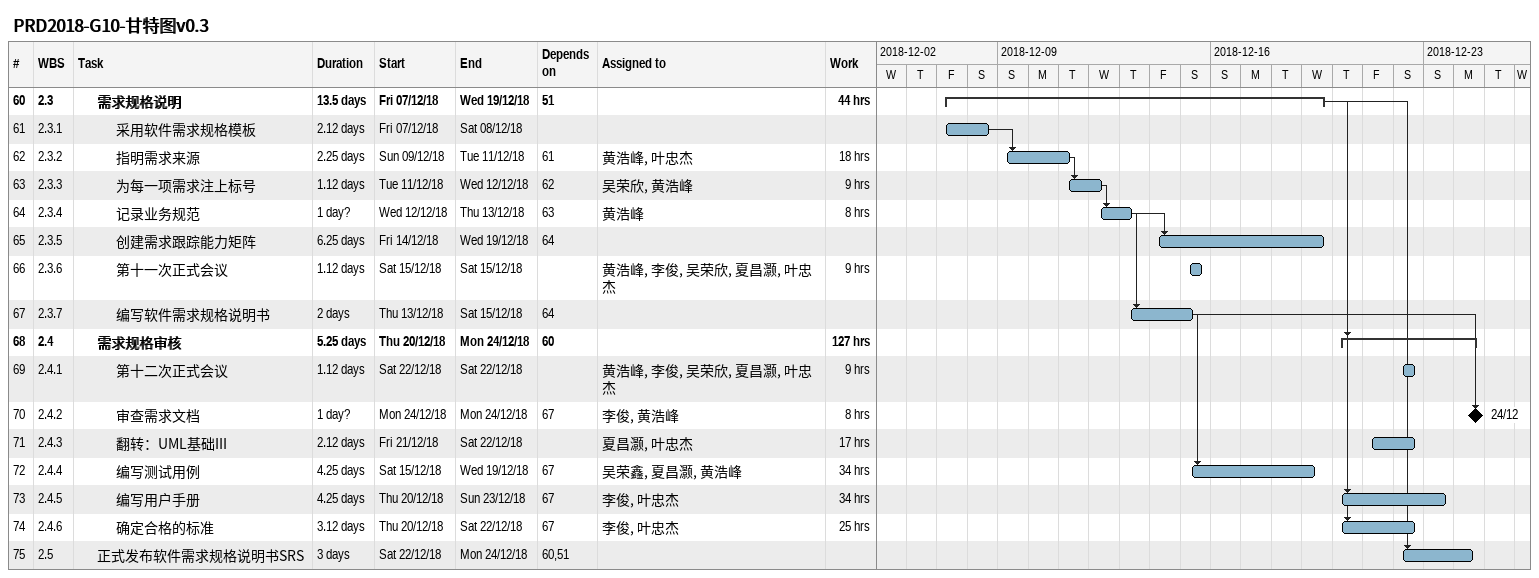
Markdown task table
PRD2018-G10-甘特图v0.3

| ID | WBS | Task | Duration | Start | Finish | Predecessors | Resources | Work (h) |
|---|---|---|---|---|---|---|---|---|
| 60 | 2.3 | **需求规格说明** | 13.5d | 2018-12-07 | 2018-12-19 | 51 |  | 44 |
| 61 | 2.3.1 | 采用软件需求规格模板 | 2.12d | 2018-12-07 | 2018-12-08 |  |  |  |
| 62 | 2.3.2 | 指明需求来源 | 2.25d | 2018-12-09 | 2018-12-11 | 61 | 黄浩峰, 叶忠杰 | 18 |
| 63 | 2.3.3 | 为每一项需求注上标号 | 1.12d | 2018-12-11 | 2018-12-12 | 62 | 吴荣欣, 黄浩峰 | 9 |
| 64 | 2.3.4 | 记录业务规范 | 1d? | 2018-12-12 | 2018-12-13 | 63 | 黄浩峰 | 8 |
| 65 | 2.3.5 | 创建需求跟踪能力矩阵 | 6.25d | 2018-12-14 | 2018-12-19 | 64 |  |  |
| 66 | 2.3.6 | 第十一次正式会议 | 1.12d | 2018-12-15 | 2018-12-15 |  | 黄浩峰, 李俊, 吴荣欣, 夏昌灏, 叶忠杰 | 9 |
| 67 | 2.3.7 | 编写软件需求规格说明书 | 2d | 2018-12-13 | 2018-12-15 | 64 |  |  |
| 68 | 2.4 | **需求规格审核** | 5.25d | 2018-12-20 | 2018-12-24 | 60 |  | 127 |
| 69 | 2.4.1 | 第十二次正式会议 | 1.12d | 2018-12-22 | 2018-12-22 |  | 黄浩峰, 李俊, 吴荣欣, 夏昌灏, 叶忠杰 | 9 |
| 70 | 2.4.2 | 审查需求文档 | 1d? | 2018-12-24 | 2018-12-24 | 67 | 李俊, 黄浩峰 | 8 |
| 71 | 2.4.3 | 翻转：UML基础III | 2.12d | 2018-12-21 | 2018-12-22 |  | 夏昌灏, 叶忠杰 | 17 |
| 72 | 2.4.4 | 编写测试用例 | 4.25d | 2018-12-15 | 2018-12-19 | 67 | 吴荣鑫, 夏昌灏, 黄浩峰 | 34 |
| 73 | 2.4.5 | 编写用户手册 | 4.25d | 2018-12-20 | 2018-12-23 | 67 | 李俊, 叶忠杰 | 34 |
| 74 | 2.4.6 | 确定合格的标准 | 3.12d | 2018-12-20 | 2018-12-22 | 67 | 李俊, 叶忠杰 | 25 |
| 75 | 2.5 | 正式发布软件需求规格说明书SRS | 3d | 2018-12-22 | 2018-12-24 | 60, 51 |  |  |
